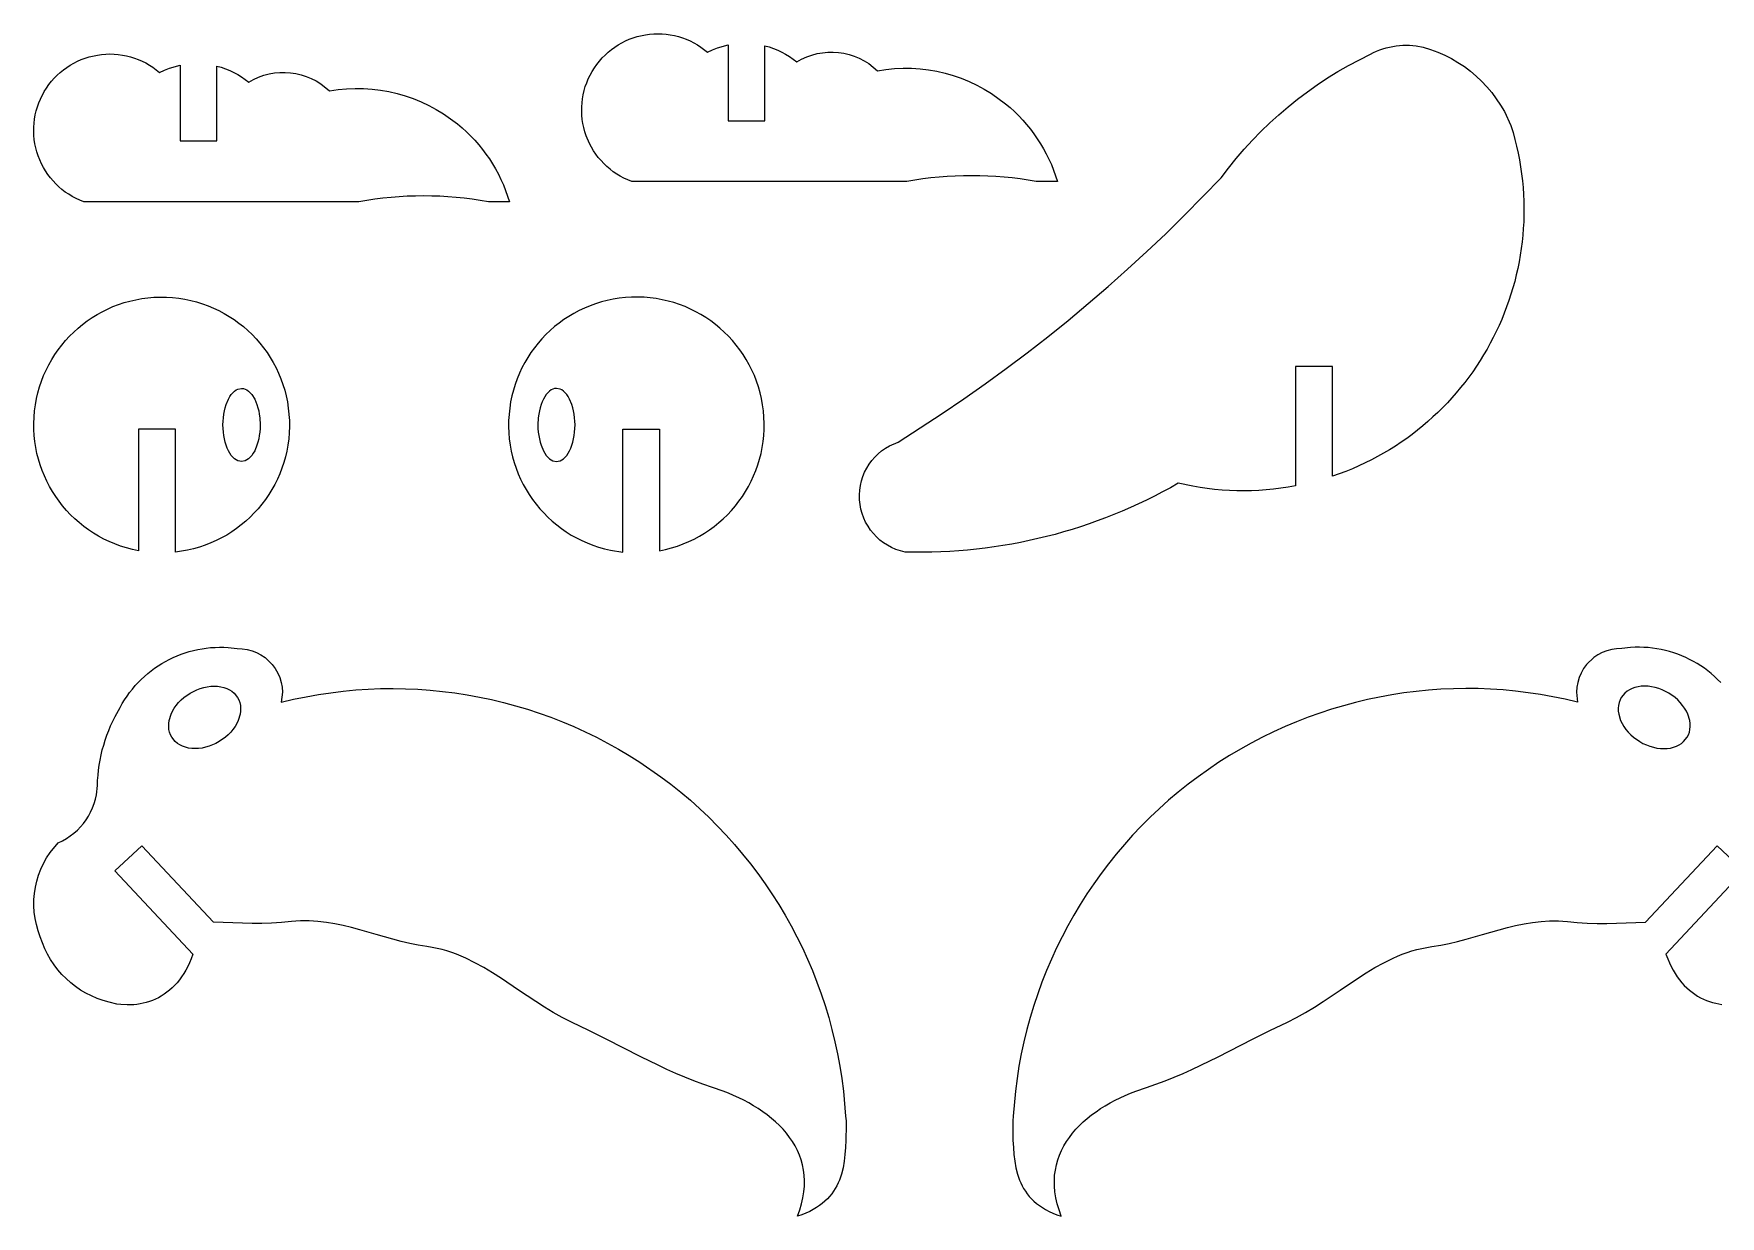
# Model space of a CAD drawing. Extents: x -20.3 to 46.2, y -10.8 to 25.4.
# Drawn here: x -20.29 to 2.79, y -10.82 to 5.35 of the extents above; entities that cross this region are included whole.
import ezdxf

# ---------------------------------------------------------------- set-up
doc = ezdxf.new("R2010")
doc.units = 0

msp = doc.modelspace()

# ---------------------------------------------------------------- linework, layer by layer
for points in [[(-10.282, 4.165), (-10.282, 5.191), (-10.223, 5.174), (-10.165, 5.154), (-10.108, 5.13), (-10.053, 5.104), (-9.999, 5.075), (-9.947, 5.042), (-9.848, 4.969), (-9.78, 5.007), (-9.711, 5.038), (-9.64, 5.064), (-9.568, 5.083), (-9.495, 5.096), (-9.422, 5.103), (-9.348, 5.104), (-9.275, 5.099), (-9.202, 5.088), (-9.13, 5.071), (-9.06, 5.049), (-8.991, 5.02), (-8.925, 4.986), (-8.861, 4.946), (-8.743, 4.849), (-8.626, 4.867), (-8.509, 4.878), (-8.392, 4.883), (-8.276, 4.882), (-8.159, 4.875), (-8.044, 4.861), (-7.93, 4.841), (-7.817, 4.815), (-7.706, 4.783), (-7.596, 4.745), (-7.489, 4.702), (-7.384, 4.652), (-7.281, 4.597), (-7.181, 4.536), (-6.99, 4.398), (-6.928, 4.345), (-6.868, 4.29), (-6.81, 4.233), (-6.754, 4.174), (-6.701, 4.113), (-6.65, 4.051), (-6.601, 3.986), (-6.555, 3.919), (-6.512, 3.851), (-6.47, 3.782), (-6.432, 3.71), (-6.396, 3.638), (-6.363, 3.564), (-6.333, 3.488), (-6.28, 3.334), (-6.569, 3.334), (-6.679, 3.352), (-6.789, 3.368), (-6.9, 3.382), (-7.011, 3.393), (-7.122, 3.402), (-7.233, 3.408), (-7.344, 3.412), (-7.455, 3.413), (-7.567, 3.412), (-7.678, 3.408), (-7.789, 3.402), (-7.9, 3.393), (-8.011, 3.382), (-8.122, 3.368), (-8.342, 3.334), (-12.105, 3.334), (-12.159, 3.355), (-12.211, 3.379), (-12.261, 3.406), (-12.31, 3.436), (-12.357, 3.468), (-12.402, 3.502), (-12.445, 3.539), (-12.486, 3.578), (-12.525, 3.619), (-12.562, 3.662), (-12.596, 3.708), (-12.628, 3.755), (-12.657, 3.804), (-12.683, 3.854), (-12.728, 3.96), (-12.746, 4.015), (-12.761, 4.071), (-12.773, 4.127), (-12.781, 4.183), (-12.787, 4.24), (-12.789, 4.296), (-12.789, 4.353), (-12.785, 4.409), (-12.778, 4.466), (-12.768, 4.521), (-12.756, 4.577), (-12.74, 4.631), (-12.721, 4.685), (-12.699, 4.738), (-12.646, 4.84), (-12.616, 4.889), (-12.582, 4.936), (-12.547, 4.981), (-12.509, 5.024), (-12.469, 5.064), (-12.427, 5.102), (-12.384, 5.138), (-12.338, 5.171), (-12.29, 5.202), (-12.241, 5.23), (-12.191, 5.256), (-12.139, 5.279), (-12.085, 5.299), (-12.031, 5.316), (-11.918, 5.341), (-11.861, 5.349), (-11.804, 5.353), (-11.746, 5.355), (-11.69, 5.353), (-11.633, 5.349), (-11.577, 5.341), (-11.521, 5.33), (-11.466, 5.316), (-11.412, 5.3), (-11.359, 5.28), (-11.307, 5.257), (-11.256, 5.232), (-11.207, 5.204), (-11.159, 5.173), (-11.067, 5.103), (-11, 5.135), (-10.93, 5.162), (-10.786, 5.202), (-10.786, 4.165), (-10.282, 4.165)], [(-17.781, 3.888), (-17.781, 4.913), (-17.721, 4.896), (-17.663, 4.876), (-17.606, 4.853), (-17.551, 4.827), (-17.497, 4.797), (-17.445, 4.765), (-17.346, 4.692), (-17.279, 4.73), (-17.21, 4.761), (-17.139, 4.787), (-17.066, 4.806), (-16.993, 4.819), (-16.92, 4.826), (-16.846, 4.827), (-16.773, 4.822), (-16.7, 4.811), (-16.628, 4.794), (-16.558, 4.772), (-16.49, 4.743), (-16.423, 4.709), (-16.359, 4.669), (-16.241, 4.572), (-16.124, 4.59), (-16.007, 4.601), (-15.89, 4.606), (-15.774, 4.605), (-15.658, 4.597), (-15.543, 4.584), (-15.428, 4.564), (-15.316, 4.538), (-15.204, 4.506), (-15.095, 4.468), (-14.987, 4.425), (-14.882, 4.375), (-14.779, 4.32), (-14.679, 4.259), (-14.489, 4.121), (-14.426, 4.068), (-14.366, 4.013), (-14.308, 3.956), (-14.253, 3.897), (-14.199, 3.836), (-14.148, 3.773), (-14.1, 3.709), (-14.053, 3.642), (-14.01, 3.574), (-13.969, 3.505), (-13.93, 3.433), (-13.895, 3.361), (-13.861, 3.287), (-13.831, 3.211), (-13.779, 3.057), (-14.067, 3.057), (-14.177, 3.075), (-14.287, 3.091), (-14.398, 3.105), (-14.509, 3.116), (-14.62, 3.125), (-14.731, 3.131), (-14.842, 3.135), (-14.954, 3.136), (-15.065, 3.135), (-15.176, 3.131), (-15.287, 3.125), (-15.398, 3.116), (-15.509, 3.105), (-15.62, 3.091), (-15.84, 3.057), (-19.603, 3.057), (-19.657, 3.078), (-19.709, 3.102), (-19.76, 3.129), (-19.809, 3.159), (-19.856, 3.19), (-19.901, 3.225), (-19.944, 3.262), (-19.985, 3.301), (-20.023, 3.342), (-20.06, 3.385), (-20.094, 3.43), (-20.126, 3.478), (-20.155, 3.527), (-20.182, 3.577), (-20.226, 3.683), (-20.244, 3.738), (-20.259, 3.794), (-20.271, 3.85), (-20.28, 3.906), (-20.285, 3.963), (-20.288, 4.019), (-20.287, 4.076), (-20.283, 4.132), (-20.277, 4.188), (-20.267, 4.244), (-20.254, 4.299), (-20.238, 4.354), (-20.219, 4.408), (-20.197, 4.461), (-20.144, 4.563), (-20.114, 4.612), (-20.081, 4.659), (-20.045, 4.704), (-20.008, 4.747), (-19.968, 4.787), (-19.926, 4.825), (-19.882, 4.861), (-19.836, 4.894), (-19.789, 4.925), (-19.74, 4.953), (-19.689, 4.979), (-19.637, 5.002), (-19.583, 5.022), (-19.529, 5.039), (-19.416, 5.064), (-19.359, 5.072), (-19.302, 5.076), (-19.245, 5.078), (-19.188, 5.076), (-19.131, 5.072), (-19.075, 5.064), (-19.019, 5.053), (-18.965, 5.039), (-18.911, 5.022), (-18.857, 5.003), (-18.805, 4.98), (-18.755, 4.955), (-18.705, 4.927), (-18.657, 4.896), (-18.566, 4.825), (-18.498, 4.857), (-18.428, 4.885), (-18.285, 4.925), (-18.285, 3.888), (-17.781, 3.888)], [(-2.517, 0.802), (-3.021, 0.802), (-3.021, -0.831), (-3.121, -0.848), (-3.221, -0.863), (-3.322, -0.876), (-3.422, -0.885), (-3.523, -0.892), (-3.624, -0.897), (-3.725, -0.898), (-3.826, -0.898), (-3.927, -0.894), (-4.028, -0.888), (-4.129, -0.879), (-4.229, -0.867), (-4.329, -0.853), (-4.429, -0.836), (-4.628, -0.795), (-4.734, -0.855), (-4.842, -0.913), (-4.951, -0.969), (-5.06, -1.024), (-5.171, -1.076), (-5.282, -1.127), (-5.394, -1.175), (-5.506, -1.222), (-5.62, -1.266), (-5.734, -1.309), (-5.848, -1.35), (-5.964, -1.389), (-6.08, -1.425), (-6.196, -1.46), (-6.313, -1.493), (-6.431, -1.523), (-6.549, -1.552), (-6.668, -1.579), (-6.787, -1.603), (-6.906, -1.626), (-7.026, -1.646), (-7.146, -1.665), (-7.267, -1.681), (-7.388, -1.696), (-7.509, -1.708), (-7.631, -1.718), (-7.753, -1.726), (-7.875, -1.732), (-7.997, -1.736), (-8.119, -1.738), (-8.364, -1.735), (-8.428, -1.72), (-8.49, -1.699), (-8.549, -1.673), (-8.605, -1.643), (-8.658, -1.609), (-8.708, -1.571), (-8.755, -1.529), (-8.798, -1.483), (-8.837, -1.434), (-8.872, -1.382), (-8.904, -1.327), (-8.93, -1.27), (-8.952, -1.21), (-8.969, -1.148), (-8.988, -1.019), (-8.99, -0.953), (-8.986, -0.888), (-8.976, -0.825), (-8.962, -0.763), (-8.943, -0.702), (-8.919, -0.644), (-8.89, -0.588), (-8.857, -0.535), (-8.82, -0.484), (-8.779, -0.436), (-8.734, -0.392), (-8.686, -0.351), (-8.634, -0.315), (-8.578, -0.282), (-8.459, -0.23), (-8.156, -0.038), (-7.857, 0.158), (-7.561, 0.359), (-7.269, 0.565), (-6.98, 0.776), (-6.694, 0.991), (-6.412, 1.21), (-6.134, 1.434), (-5.859, 1.663), (-5.588, 1.896), (-5.32, 2.133), (-5.057, 2.375), (-4.797, 2.62), (-4.541, 2.871), (-4.041, 3.383), (-3.94, 3.517), (-3.834, 3.648), (-3.725, 3.775), (-3.612, 3.899), (-3.495, 4.019), (-3.375, 4.135), (-3.251, 4.247), (-3.124, 4.356), (-2.994, 4.461), (-2.86, 4.561), (-2.724, 4.658), (-2.584, 4.75), (-2.441, 4.838), (-2.296, 4.922), (-1.997, 5.076), (-1.956, 5.097), (-1.913, 5.116), (-1.87, 5.133), (-1.826, 5.148), (-1.782, 5.161), (-1.737, 5.173), (-1.692, 5.182), (-1.646, 5.189), (-1.6, 5.194), (-1.554, 5.197), (-1.508, 5.198), (-1.462, 5.197), (-1.415, 5.194), (-1.369, 5.189), (-1.277, 5.172), (-1.176, 5.141), (-1.077, 5.104), (-0.981, 5.062), (-0.889, 5.015), (-0.799, 4.962), (-0.712, 4.905), (-0.629, 4.842), (-0.55, 4.776), (-0.475, 4.704), (-0.404, 4.629), (-0.337, 4.55), (-0.275, 4.466), (-0.217, 4.379), (-0.164, 4.289), (-0.074, 4.098), (-0.046, 4.004), (-0.02, 3.91), (0.003, 3.816), (0.024, 3.722), (0.042, 3.628), (0.058, 3.534), (0.071, 3.44), (0.083, 3.345), (0.091, 3.252), (0.098, 3.158), (0.102, 3.064), (0.104, 2.97), (0.103, 2.877), (0.1, 2.784), (0.095, 2.692), (0.088, 2.599), (0.079, 2.507), (0.067, 2.416), (0.053, 2.325), (0.037, 2.234), (0.019, 2.144), (-0.001, 2.055), (-0.023, 1.966), (-0.048, 1.878), (-0.074, 1.791), (-0.103, 1.704), (-0.133, 1.618), (-0.166, 1.533), (-0.2, 1.448), (-0.237, 1.365), (-0.275, 1.282), (-0.316, 1.2), (-0.358, 1.12), (-0.402, 1.04), (-0.448, 0.961), (-0.496, 0.884), (-0.546, 0.807), (-0.598, 0.732), (-0.651, 0.658), (-0.706, 0.585), (-0.763, 0.514), (-0.822, 0.443), (-0.882, 0.374), (-0.944, 0.307), (-1.008, 0.241), (-1.074, 0.176), (-1.141, 0.113), (-1.21, 0.051), (-1.28, -0.009), (-1.352, -0.068), (-1.425, -0.125), (-1.501, -0.18), (-1.577, -0.233), (-1.655, -0.285), (-1.735, -0.335), (-1.816, -0.383), (-1.899, -0.429), (-1.983, -0.474), (-2.069, -0.516), (-2.155, -0.557), (-2.244, -0.595), (-2.333, -0.632), (-2.517, -0.699), (-2.517, 0.802)], [(-18.35, -0.052), (-18.854, -0.052), (-18.854, -1.717), (-18.938, -1.699), (-19.02, -1.678), (-19.1, -1.653), (-19.178, -1.625), (-19.254, -1.593), (-19.329, -1.557), (-19.401, -1.518), (-19.471, -1.477), (-19.538, -1.432), (-19.604, -1.384), (-19.667, -1.333), (-19.727, -1.28), (-19.784, -1.224), (-19.839, -1.165), (-19.892, -1.104), (-19.941, -1.041), (-19.987, -0.975), (-20.031, -0.908), (-20.071, -0.838), (-20.108, -0.767), (-20.142, -0.694), (-20.173, -0.619), (-20.2, -0.543), (-20.223, -0.465), (-20.243, -0.386), (-20.26, -0.306), (-20.272, -0.225), (-20.281, -0.143), (-20.286, -0.059), (-20.287, 0.025), (-20.277, 0.195), (-20.265, 0.279), (-20.25, 0.363), (-20.231, 0.444), (-20.208, 0.525), (-20.182, 0.603), (-20.152, 0.68), (-20.118, 0.754), (-20.081, 0.827), (-20.042, 0.898), (-19.999, 0.966), (-19.953, 1.033), (-19.904, 1.097), (-19.852, 1.158), (-19.798, 1.217), (-19.74, 1.274), (-19.681, 1.328), (-19.619, 1.379), (-19.555, 1.427), (-19.489, 1.472), (-19.42, 1.514), (-19.35, 1.553), (-19.277, 1.589), (-19.203, 1.622), (-19.127, 1.651), (-19.05, 1.677), (-18.971, 1.699), (-18.891, 1.717), (-18.81, 1.732), (-18.727, 1.743), (-18.643, 1.75), (-18.473, 1.752), (-18.388, 1.746), (-18.304, 1.737), (-18.221, 1.724), (-18.139, 1.707), (-18.059, 1.686), (-17.98, 1.662), (-17.903, 1.634), (-17.828, 1.603), (-17.755, 1.568), (-17.683, 1.53), (-17.614, 1.489), (-17.546, 1.445), (-17.481, 1.398), (-17.418, 1.348), (-17.358, 1.295), (-17.3, 1.239), (-17.244, 1.181), (-17.192, 1.121), (-17.142, 1.058), (-17.095, 0.993), (-17.051, 0.925), (-17.01, 0.856), (-16.972, 0.784), (-16.937, 0.711), (-16.906, 0.635), (-16.878, 0.558), (-16.854, 0.48), (-16.834, 0.4), (-16.817, 0.318), (-16.804, 0.235), (-16.79, 0.065), (-16.789, -0.02), (-16.792, -0.105), (-16.799, -0.188), (-16.81, -0.271), (-16.825, -0.353), (-16.843, -0.433), (-16.866, -0.512), (-16.892, -0.589), (-16.921, -0.665), (-16.954, -0.739), (-16.99, -0.811), (-17.029, -0.881), (-17.071, -0.95), (-17.116, -1.016), (-17.165, -1.08), (-17.216, -1.142), (-17.27, -1.201), (-17.326, -1.258), (-17.385, -1.312), (-17.447, -1.364), (-17.511, -1.413), (-17.577, -1.459), (-17.646, -1.502), (-17.717, -1.541), (-17.79, -1.578), (-17.865, -1.611), (-17.941, -1.641), (-18.02, -1.667), (-18.1, -1.69), (-18.182, -1.709), (-18.35, -1.736), (-18.35, -0.052)], [(-12.229, -0.052), (-11.725, -0.052), (-11.725, -1.717), (-11.641, -1.699), (-11.559, -1.678), (-11.479, -1.653), (-11.401, -1.625), (-11.324, -1.593), (-11.25, -1.557), (-11.178, -1.518), (-11.108, -1.477), (-11.04, -1.432), (-10.975, -1.384), (-10.912, -1.333), (-10.852, -1.28), (-10.794, -1.224), (-10.739, -1.165), (-10.687, -1.104), (-10.638, -1.041), (-10.591, -0.975), (-10.548, -0.908), (-10.508, -0.838), (-10.471, -0.767), (-10.437, -0.694), (-10.406, -0.619), (-10.379, -0.543), (-10.355, -0.465), (-10.335, -0.386), (-10.319, -0.306), (-10.306, -0.225), (-10.298, -0.143), (-10.293, -0.059), (-10.292, 0.025), (-10.302, 0.195), (-10.314, 0.279), (-10.329, 0.363), (-10.348, 0.444), (-10.371, 0.525), (-10.397, 0.603), (-10.427, 0.68), (-10.461, 0.754), (-10.497, 0.827), (-10.537, 0.898), (-10.58, 0.966), (-10.626, 1.033), (-10.675, 1.097), (-10.727, 1.158), (-10.781, 1.217), (-10.838, 1.274), (-10.898, 1.328), (-10.96, 1.379), (-11.024, 1.427), (-11.09, 1.472), (-11.159, 1.514), (-11.229, 1.553), (-11.301, 1.589), (-11.376, 1.622), (-11.451, 1.651), (-11.529, 1.677), (-11.608, 1.699), (-11.688, 1.717), (-11.769, 1.732), (-11.852, 1.743), (-11.936, 1.75), (-12.106, 1.752), (-12.191, 1.746), (-12.275, 1.737), (-12.358, 1.724), (-12.44, 1.707), (-12.52, 1.686), (-12.599, 1.662), (-12.676, 1.634), (-12.751, 1.603), (-12.824, 1.568), (-12.896, 1.53), (-12.965, 1.489), (-13.033, 1.445), (-13.098, 1.398), (-13.161, 1.348), (-13.221, 1.295), (-13.279, 1.239), (-13.334, 1.181), (-13.387, 1.121), (-13.437, 1.058), (-13.484, 0.993), (-13.528, 0.925), (-13.569, 0.856), (-13.607, 0.784), (-13.641, 0.711), (-13.673, 0.635), (-13.7, 0.558), (-13.725, 0.48), (-13.745, 0.4), (-13.762, 0.318), (-13.775, 0.235), (-13.789, 0.065), (-13.79, -0.02), (-13.787, -0.105), (-13.78, -0.188), (-13.769, -0.271), (-13.754, -0.353), (-13.735, -0.433), (-13.713, -0.512), (-13.687, -0.589), (-13.658, -0.665), (-13.625, -0.739), (-13.589, -0.811), (-13.55, -0.881), (-13.508, -0.95), (-13.462, -1.016), (-13.414, -1.08), (-13.363, -1.142), (-13.309, -1.201), (-13.253, -1.258), (-13.193, -1.312), (-13.132, -1.364), (-13.068, -1.413), (-13.001, -1.459), (-12.933, -1.502), (-12.862, -1.541), (-12.789, -1.578), (-12.714, -1.611), (-12.638, -1.641), (-12.559, -1.667), (-12.479, -1.69), (-12.397, -1.709), (-12.229, -1.736), (-12.229, -0.052)], [(-17.444, 0.504), (-17.419, 0.502), (-17.394, 0.494), (-17.37, 0.482), (-17.347, 0.466), (-17.324, 0.445), (-17.303, 0.42), (-17.264, 0.358), (-17.248, 0.321), (-17.233, 0.281), (-17.22, 0.239), (-17.209, 0.195), (-17.201, 0.149), (-17.195, 0.102), (-17.19, 0.004), (-17.191, -0.046), (-17.195, -0.094), (-17.201, -0.142), (-17.209, -0.188), (-17.22, -0.232), (-17.233, -0.274), (-17.264, -0.35), (-17.283, -0.383), (-17.303, -0.413), (-17.324, -0.438), (-17.347, -0.459), (-17.37, -0.475), (-17.394, -0.487), (-17.444, -0.497), (-17.469, -0.494), (-17.494, -0.487), (-17.518, -0.475), (-17.541, -0.459), (-17.564, -0.438), (-17.585, -0.413), (-17.624, -0.35), (-17.641, -0.314), (-17.655, -0.274), (-17.668, -0.232), (-17.679, -0.188), (-17.687, -0.142), (-17.693, -0.094), (-17.698, 0.004), (-17.697, 0.053), (-17.693, 0.102), (-17.687, 0.149), (-17.679, 0.195), (-17.668, 0.239), (-17.655, 0.281), (-17.624, 0.358), (-17.605, 0.391), (-17.585, 0.42), (-17.564, 0.445), (-17.541, 0.466), (-17.518, 0.482), (-17.494, 0.494), (-17.444, 0.504)], [(-13.135, 0.504), (-13.16, 0.502), (-13.184, 0.494), (-13.209, 0.482), (-13.232, 0.466), (-13.254, 0.445), (-13.276, 0.42), (-13.314, 0.358), (-13.331, 0.321), (-13.346, 0.281), (-13.359, 0.239), (-13.369, 0.195), (-13.378, 0.149), (-13.384, 0.102), (-13.389, 0.004), (-13.388, -0.046), (-13.384, -0.094), (-13.378, -0.142), (-13.369, -0.188), (-13.359, -0.232), (-13.346, -0.274), (-13.314, -0.35), (-13.296, -0.383), (-13.276, -0.413), (-13.254, -0.438), (-13.232, -0.459), (-13.209, -0.475), (-13.184, -0.487), (-13.135, -0.497), (-13.11, -0.494), (-13.085, -0.487), (-13.061, -0.475), (-13.037, -0.459), (-13.015, -0.438), (-12.994, -0.413), (-12.955, -0.35), (-12.938, -0.314), (-12.923, -0.274), (-12.911, -0.232), (-12.9, -0.188), (-12.892, -0.142), (-12.886, -0.094), (-12.881, 0.004), (-12.882, 0.053), (-12.886, 0.102), (-12.892, 0.149), (-12.9, 0.195), (-12.911, 0.239), (-12.923, 0.281), (-12.955, 0.358), (-12.974, 0.391), (-12.994, 0.42), (-13.015, 0.445), (-13.037, 0.466), (-13.061, 0.482), (-13.085, 0.494), (-13.135, 0.504)], [(-20.198, -7), (-20.228, -6.917), (-20.252, -6.832), (-20.27, -6.747), (-20.281, -6.661), (-20.286, -6.575), (-20.285, -6.489), (-20.278, -6.404), (-20.265, -6.319), (-20.247, -6.236), (-20.222, -6.154), (-20.191, -6.074), (-20.155, -5.996), (-20.113, -5.92), (-20.065, -5.847), (-19.953, -5.711), (-19.895, -5.684), (-19.84, -5.653), (-19.788, -5.618), (-19.738, -5.58), (-19.691, -5.539), (-19.648, -5.495), (-19.608, -5.448), (-19.571, -5.398), (-19.538, -5.346), (-19.509, -5.292), (-19.483, -5.235), (-19.461, -5.177), (-19.444, -5.117), (-19.43, -5.055), (-19.417, -4.929), (-19.414, -4.859), (-19.408, -4.788), (-19.401, -4.718), (-19.391, -4.649), (-19.379, -4.58), (-19.365, -4.511), (-19.349, -4.443), (-19.33, -4.376), (-19.309, -4.309), (-19.287, -4.242), (-19.262, -4.177), (-19.235, -4.112), (-19.205, -4.048), (-19.174, -3.985), (-19.105, -3.862), (-19.076, -3.809), (-19.044, -3.756), (-19.01, -3.706), (-18.975, -3.657), (-18.938, -3.609), (-18.899, -3.563), (-18.859, -3.519), (-18.817, -3.477), (-18.773, -3.436), (-18.728, -3.397), (-18.682, -3.36), (-18.635, -3.325), (-18.586, -3.292), (-18.536, -3.26), (-18.485, -3.231), (-18.433, -3.204), (-18.38, -3.178), (-18.326, -3.155), (-18.271, -3.133), (-18.215, -3.114), (-18.159, -3.096), (-18.102, -3.081), (-18.044, -3.068), (-17.985, -3.058), (-17.926, -3.049), (-17.867, -3.043), (-17.807, -3.039), (-17.747, -3.038), (-17.686, -3.038), (-17.626, -3.041), (-17.504, -3.055), (-17.435, -3.057), (-17.367, -3.067), (-17.301, -3.085), (-17.238, -3.109), (-17.178, -3.141), (-17.122, -3.179), (-17.023, -3.275), (-16.982, -3.33), (-16.948, -3.39), (-16.922, -3.453), (-16.902, -3.518), (-16.89, -3.584), (-16.885, -3.652), (-16.9, -3.789), (-16.731, -3.749), (-16.562, -3.714), (-16.392, -3.684), (-16.222, -3.659), (-16.052, -3.638), (-15.882, -3.622), (-15.711, -3.611), (-15.541, -3.604), (-15.371, -3.602), (-15.2, -3.605), (-15.031, -3.613), (-14.861, -3.625), (-14.693, -3.641), (-14.524, -3.663), (-14.357, -3.689), (-14.19, -3.719), (-14.024, -3.754), (-13.86, -3.793), (-13.696, -3.837), (-13.533, -3.885), (-13.372, -3.938), (-13.212, -3.996), (-13.053, -4.057), (-12.896, -4.123), (-12.741, -4.194), (-12.588, -4.268), (-12.436, -4.348), (-12.286, -4.431), (-12.138, -4.519), (-11.993, -4.611), (-11.708, -4.808), (-11.57, -4.912), (-11.435, -5.02), (-11.303, -5.131), (-11.175, -5.246), (-11.051, -5.364), (-10.93, -5.485), (-10.812, -5.609), (-10.698, -5.736), (-10.588, -5.866), (-10.482, -5.998), (-10.379, -6.134), (-10.28, -6.272), (-10.186, -6.412), (-10.094, -6.555), (-10.007, -6.701), (-9.924, -6.849), (-9.845, -6.998), (-9.77, -7.15), (-9.7, -7.305), (-9.633, -7.461), (-9.571, -7.618), (-9.513, -7.778), (-9.459, -7.939), (-9.41, -8.102), (-9.365, -8.267), (-9.324, -8.433), (-9.288, -8.6), (-9.257, -8.769), (-9.23, -8.938), (-9.208, -9.109), (-9.178, -9.454), (-9.173, -9.516), (-9.171, -9.579), (-9.175, -9.781), (-9.179, -9.879), (-9.187, -9.975), (-9.198, -10.068), (-9.214, -10.157), (-9.236, -10.244), (-9.249, -10.285), (-9.264, -10.326), (-9.281, -10.366), (-9.3, -10.405), (-9.321, -10.443), (-9.344, -10.48), (-9.369, -10.515), (-9.397, -10.55), (-9.428, -10.583), (-9.461, -10.615), (-9.497, -10.646), (-9.535, -10.675), (-9.577, -10.703), (-9.622, -10.73), (-9.67, -10.755), (-9.722, -10.778), (-9.777, -10.801), (-9.835, -10.821), (-9.804, -10.735), (-9.78, -10.651), (-9.762, -10.569), (-9.749, -10.489), (-9.742, -10.411), (-9.741, -10.335), (-9.745, -10.261), (-9.754, -10.189), (-9.768, -10.119), (-9.787, -10.051), (-9.811, -9.985), (-9.838, -9.921), (-9.87, -9.859), (-9.906, -9.799), (-9.945, -9.742), (-9.988, -9.686), (-10.035, -9.632), (-10.084, -9.58), (-10.137, -9.53), (-10.192, -9.482), (-10.25, -9.436), (-10.31, -9.392), (-10.373, -9.349), (-10.437, -9.309), (-10.504, -9.271), (-10.572, -9.235), (-10.641, -9.201), (-10.711, -9.168), (-10.783, -9.138), (-10.855, -9.109), (-11.002, -9.058), (-11.13, -9.015), (-11.256, -8.968), (-11.38, -8.919), (-11.503, -8.867), (-11.624, -8.812), (-11.744, -8.756), (-11.982, -8.639), (-12.454, -8.397), (-12.69, -8.278), (-12.93, -8.164), (-13.056, -8.102), (-13.179, -8.034), (-13.3, -7.961), (-13.419, -7.885), (-13.654, -7.727), (-13.889, -7.568), (-14.008, -7.492), (-14.128, -7.42), (-14.25, -7.353), (-14.374, -7.291), (-14.438, -7.263), (-14.502, -7.237), (-14.567, -7.214), (-14.633, -7.192), (-14.7, -7.173), (-14.768, -7.157), (-14.837, -7.143), (-14.908, -7.132), (-15.026, -7.114), (-15.143, -7.091), (-15.259, -7.064), (-15.374, -7.033), (-15.601, -6.968), (-15.826, -6.903), (-15.939, -6.873), (-16.053, -6.845), (-16.167, -6.821), (-16.283, -6.802), (-16.399, -6.788), (-16.518, -6.781), (-16.578, -6.781), (-16.638, -6.782), (-16.699, -6.786), (-16.76, -6.791), (-16.897, -6.804), (-17.032, -6.812), (-17.167, -6.815), (-17.3, -6.815), (-17.565, -6.809), (-17.829, -6.8), (-18.809, -5.752), (-19.176, -6.094), (-18.109, -7.238), (-18.134, -7.298), (-18.157, -7.353), (-18.181, -7.405), (-18.207, -7.454), (-18.235, -7.501), (-18.264, -7.545), (-18.295, -7.587), (-18.327, -7.626), (-18.36, -7.663), (-18.394, -7.697), (-18.43, -7.728), (-18.466, -7.758), (-18.504, -7.784), (-18.542, -7.809), (-18.582, -7.831), (-18.622, -7.851), (-18.663, -7.868), (-18.704, -7.883), (-18.747, -7.897), (-18.789, -7.908), (-18.833, -7.916), (-18.876, -7.923), (-18.92, -7.928), (-18.964, -7.93), (-19.009, -7.931), (-19.098, -7.926), (-19.15, -7.919), (-19.256, -7.894), (-19.339, -7.871), (-19.42, -7.842), (-19.498, -7.808), (-19.574, -7.77), (-19.647, -7.727), (-19.716, -7.679), (-19.782, -7.627), (-19.845, -7.571), (-19.904, -7.512), (-19.959, -7.448), (-20.01, -7.381), (-20.057, -7.311), (-20.099, -7.238), (-20.137, -7.161), (-20.198, -7)], [(-17.499, -3.725), (-17.482, -3.759), (-17.469, -3.795), (-17.46, -3.833), (-17.457, -3.872), (-17.458, -3.913), (-17.464, -3.954), (-17.49, -4.038), (-17.509, -4.08), (-17.533, -4.121), (-17.561, -4.161), (-17.592, -4.198), (-17.627, -4.234), (-17.665, -4.268), (-17.749, -4.328), (-17.795, -4.353), (-17.841, -4.374), (-17.889, -4.392), (-17.937, -4.406), (-17.985, -4.417), (-18.033, -4.423), (-18.126, -4.423), (-18.171, -4.417), (-18.213, -4.406), (-18.252, -4.392), (-18.288, -4.374), (-18.322, -4.353), (-18.351, -4.328), (-18.399, -4.269), (-18.417, -4.235), (-18.43, -4.198), (-18.438, -4.161), (-18.441, -4.121), (-18.44, -4.081), (-18.434, -4.039), (-18.409, -3.955), (-18.389, -3.913), (-18.365, -3.872), (-18.337, -3.833), (-18.306, -3.795), (-18.271, -3.759), (-18.233, -3.726), (-18.149, -3.666), (-18.103, -3.641), (-18.057, -3.619), (-18.009, -3.601), (-17.962, -3.587), (-17.913, -3.577), (-17.866, -3.571), (-17.772, -3.571), (-17.728, -3.577), (-17.686, -3.587), (-17.646, -3.601), (-17.61, -3.619), (-17.577, -3.64), (-17.547, -3.665), (-17.499, -3.725)], [(1.436, -3.725), (1.419, -3.759), (1.406, -3.795), (1.398, -3.833), (1.394, -3.872), (1.395, -3.913), (1.401, -3.954), (1.427, -4.038), (1.447, -4.08), (1.47, -4.121), (1.498, -4.161), (1.53, -4.198), (1.564, -4.234), (1.602, -4.268), (1.687, -4.328), (1.732, -4.353), (1.779, -4.374), (1.826, -4.392), (1.874, -4.406), (1.922, -4.417), (1.97, -4.423), (2.063, -4.423), (2.108, -4.417), (2.15, -4.406), (2.189, -4.392), (2.226, -4.374), (2.259, -4.353), (2.289, -4.328), (2.336, -4.269), (2.354, -4.235), (2.367, -4.198), (2.375, -4.161), (2.379, -4.121), (2.378, -4.081), (2.372, -4.039), (2.346, -3.955), (2.326, -3.913), (2.302, -3.872), (2.275, -3.833), (2.243, -3.795), (2.208, -3.759), (2.171, -3.726), (2.086, -3.666), (2.041, -3.641), (1.994, -3.619), (1.947, -3.601), (1.899, -3.587), (1.851, -3.577), (1.803, -3.571), (1.709, -3.571), (1.665, -3.577), (1.623, -3.587), (1.583, -3.601), (1.547, -3.619), (1.514, -3.64), (1.484, -3.665), (1.436, -3.725)]]:
    msp.add_lwpolyline(points, close=True)
msp.add_lwpolyline([(2.796, -3.519), (2.754, -3.477), (2.711, -3.436), (2.666, -3.397), (2.62, -3.36), (2.572, -3.325), (2.523, -3.292), (2.474, -3.26), (2.423, -3.231), (2.37, -3.204), (2.317, -3.178), (2.263, -3.155), (2.208, -3.133), (2.153, -3.114), (2.096, -3.096), (2.039, -3.081), (1.981, -3.068), (1.923, -3.058), (1.864, -3.049), (1.804, -3.043), (1.744, -3.039), (1.684, -3.038), (1.624, -3.038), (1.563, -3.041), (1.441, -3.055), (1.372, -3.057), (1.304, -3.067), (1.238, -3.085), (1.175, -3.109), (1.115, -3.141), (1.059, -3.179), (0.96, -3.275), (0.919, -3.33), (0.886, -3.39), (0.859, -3.453), (0.839, -3.518), (0.827, -3.584), (0.823, -3.652), (0.837, -3.789), (0.668, -3.749), (0.499, -3.714), (0.33, -3.684), (0.16, -3.659), (-0.011, -3.638), (-0.181, -3.622), (-0.352, -3.611), (-0.522, -3.604), (-0.692, -3.602), (-0.862, -3.605), (-1.032, -3.613), (-1.201, -3.625), (-1.37, -3.641), (-1.538, -3.663), (-1.706, -3.689), (-1.873, -3.719), (-2.038, -3.754), (-2.203, -3.793), (-2.367, -3.837), (-2.53, -3.885), (-2.691, -3.938), (-2.851, -3.996), (-3.009, -4.057), (-3.166, -4.123), (-3.322, -4.194), (-3.475, -4.268), (-3.627, -4.348), (-3.777, -4.431), (-3.924, -4.519), (-4.07, -4.611), (-4.355, -4.808), (-4.493, -4.912), (-4.628, -5.02), (-4.759, -5.131), (-4.887, -5.246), (-5.012, -5.364), (-5.133, -5.485), (-5.251, -5.609), (-5.364, -5.736), (-5.474, -5.866), (-5.581, -5.998), (-5.683, -6.134), (-5.782, -6.272), (-5.877, -6.412), (-5.968, -6.555), (-6.055, -6.701), (-6.138, -6.849), (-6.217, -6.998), (-6.292, -7.15), (-6.363, -7.305), (-6.43, -7.461), (-6.492, -7.618), (-6.55, -7.778), (-6.604, -7.939), (-6.653, -8.102), (-6.698, -8.267), (-6.739, -8.433), (-6.775, -8.6), (-6.806, -8.769), (-6.833, -8.938), (-6.855, -9.109), (-6.885, -9.454), (-6.89, -9.516), (-6.891, -9.579), (-6.888, -9.781), (-6.883, -9.879), (-6.876, -9.975), (-6.865, -10.068), (-6.849, -10.157), (-6.827, -10.244), (-6.814, -10.285), (-6.799, -10.326), (-6.782, -10.366), (-6.763, -10.405), (-6.742, -10.443), (-6.719, -10.48), (-6.693, -10.515), (-6.666, -10.55), (-6.635, -10.583), (-6.602, -10.615), (-6.566, -10.646), (-6.527, -10.675), (-6.486, -10.703), (-6.441, -10.73), (-6.392, -10.755), (-6.341, -10.778), (-6.286, -10.801), (-6.228, -10.821), (-6.258, -10.735), (-6.283, -10.651), (-6.301, -10.569), (-6.314, -10.489), (-6.32, -10.411), (-6.322, -10.335), (-6.318, -10.261), (-6.308, -10.189), (-6.294, -10.119), (-6.275, -10.051), (-6.252, -9.985), (-6.224, -9.921), (-6.193, -9.859), (-6.157, -9.799), (-6.117, -9.742), (-6.074, -9.686), (-6.028, -9.632), (-5.978, -9.58), (-5.926, -9.53), (-5.871, -9.482), (-5.813, -9.436), (-5.752, -9.392), (-5.69, -9.349), (-5.625, -9.309), (-5.559, -9.271), (-5.491, -9.235), (-5.422, -9.201), (-5.351, -9.168), (-5.28, -9.138), (-5.207, -9.109), (-5.061, -9.058), (-4.933, -9.015), (-4.807, -8.968), (-4.683, -8.919), (-4.56, -8.867), (-4.439, -8.812), (-4.318, -8.756), (-4.08, -8.639), (-3.609, -8.397), (-3.372, -8.278), (-3.133, -8.164), (-3.007, -8.102), (-2.884, -8.034), (-2.763, -7.961), (-2.644, -7.885), (-2.409, -7.727), (-2.174, -7.568), (-2.055, -7.492), (-1.935, -7.42), (-1.813, -7.353), (-1.688, -7.291), (-1.625, -7.263), (-1.561, -7.237), (-1.496, -7.214), (-1.43, -7.192), (-1.363, -7.173), (-1.295, -7.157), (-1.226, -7.143), (-1.155, -7.132), (-1.036, -7.114), (-0.919, -7.091), (-0.804, -7.064), (-0.689, -7.033), (-0.462, -6.968), (-0.236, -6.903), (-0.123, -6.873), (-0.01, -6.845), (0.105, -6.821), (0.22, -6.802), (0.337, -6.788), (0.455, -6.781), (0.515, -6.781), (0.575, -6.782), (0.636, -6.786), (0.698, -6.791), (0.834, -6.804), (0.969, -6.812), (1.104, -6.815), (1.237, -6.815), (1.502, -6.809), (1.766, -6.8), (2.746, -5.752), (3.113, -6.094), (2.046, -7.238), (2.071, -7.298), (2.094, -7.353), (2.118, -7.405), (2.145, -7.454), (2.172, -7.501), (2.201, -7.545), (2.232, -7.587), (2.264, -7.626), (2.297, -7.663), (2.332, -7.697), (2.367, -7.728), (2.404, -7.758), (2.441, -7.784), (2.48, -7.809), (2.519, -7.831), (2.559, -7.851), (2.6, -7.868), (2.642, -7.883), (2.684, -7.897), (2.727, -7.908), (2.77, -7.916), (2.813, -7.923)])

doc.saveas('drawing.dxf')
